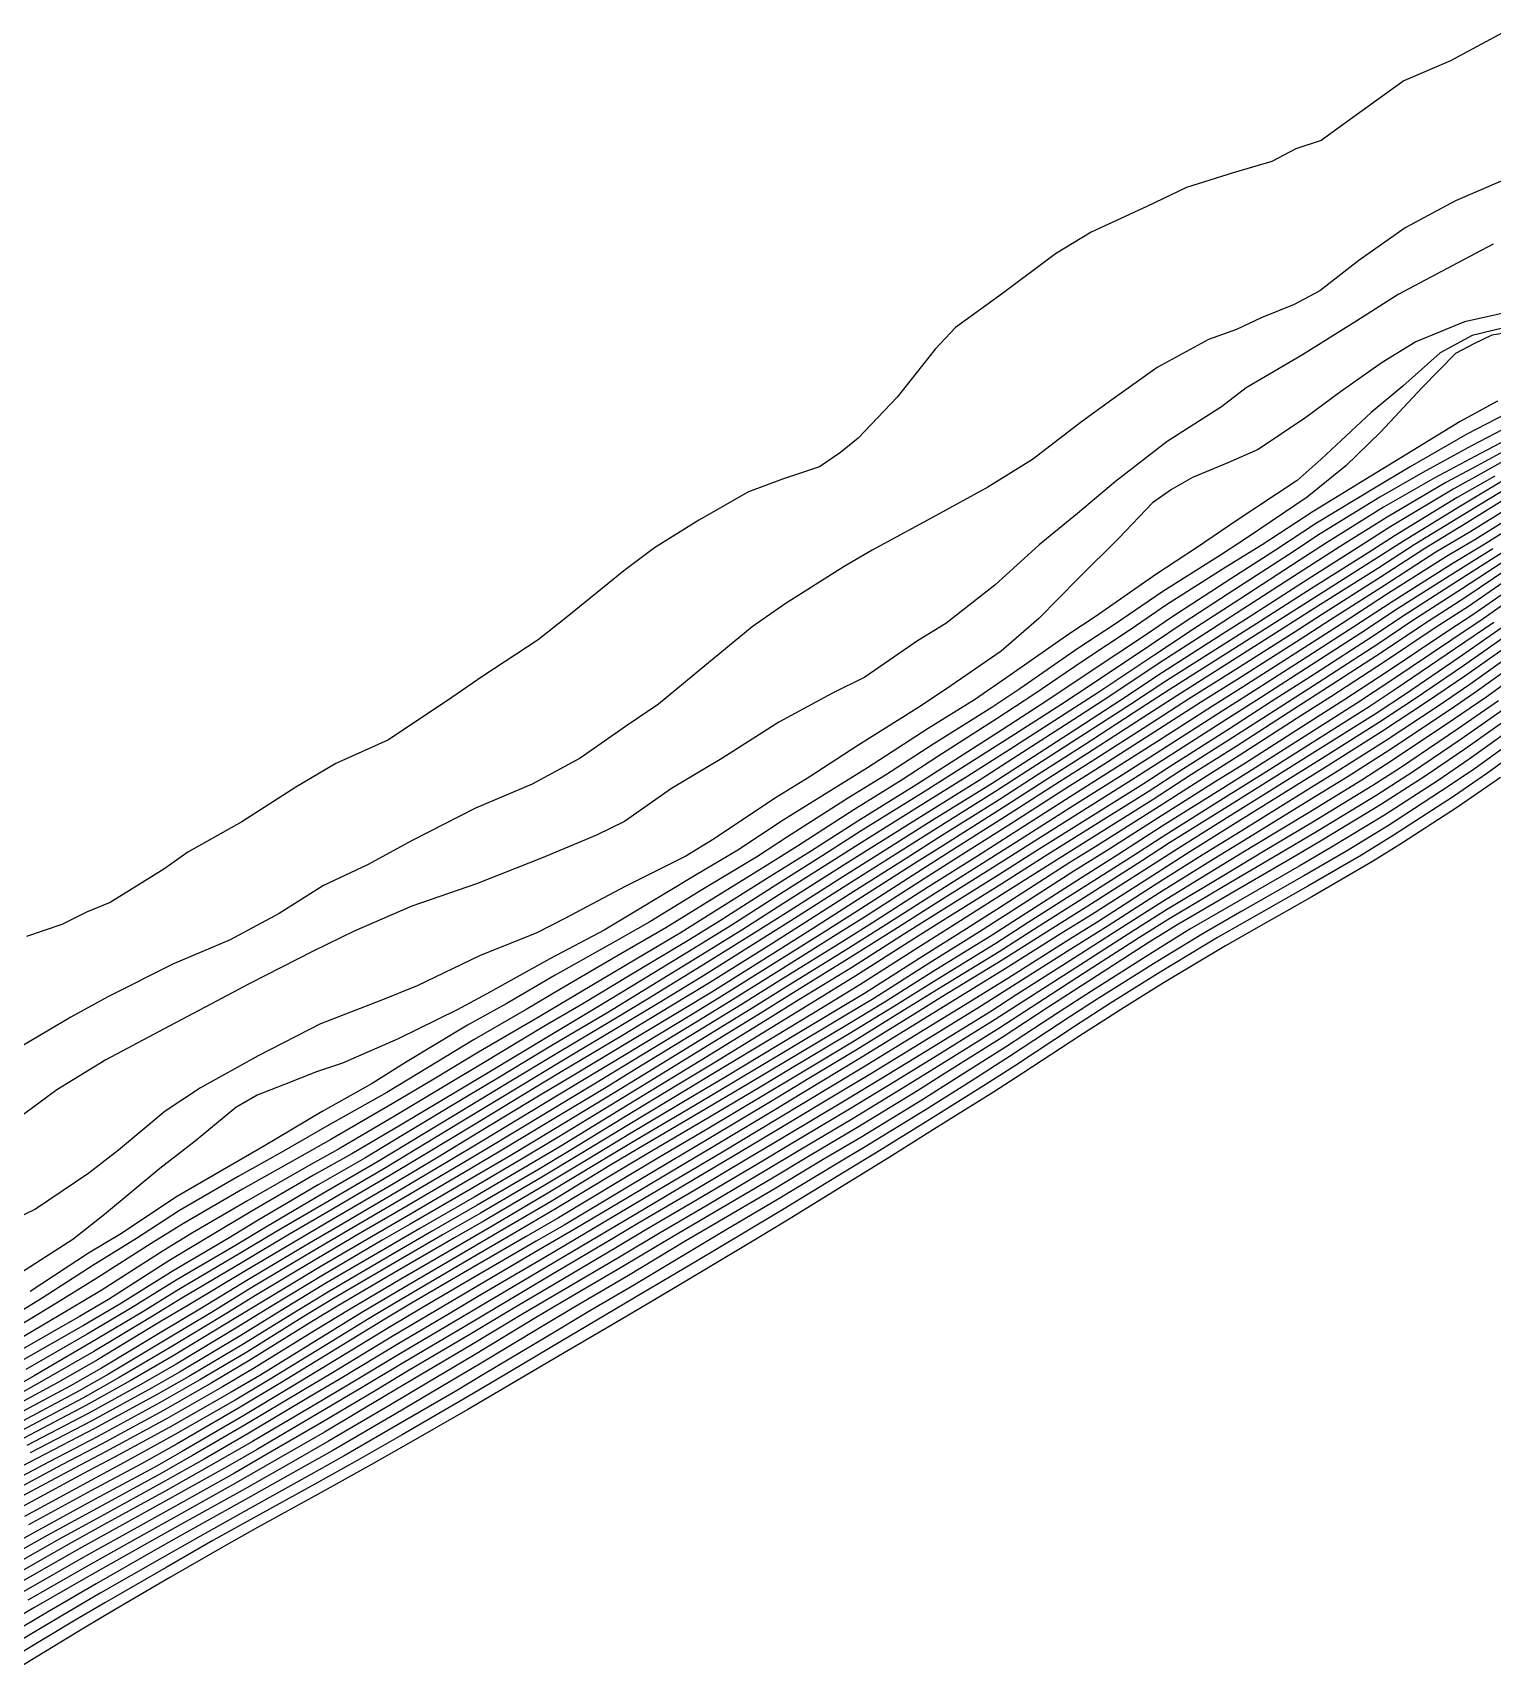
# Model space of a CAD drawing. Header units: feet. Extents: x 333642 to 335017, y 470420 to 471851.
# Drawn here: x 334493.5 to 334589.5, y 470519.1 to 470626.5 of the extents above; entities that cross this region are included whole.
import ezdxf

# ---------------------------------------------------------------- set-up
doc = ezdxf.new("R2010")
doc.units = ezdxf.units.FT
doc.header["$MEASUREMENT"] = 0
doc.layers.add('Contour', color=7, linetype='CONTINUOUS', true_color=0xffffff)

msp = doc.modelspace()

# ---------------------------------------------------------------- linework, layer by layer
at = {"layer": 'Contour', "color": 18, "linetype": 'Continuous', "true_color": 0x000000}
for points, elevation in [([(334590.21757, 470626.457561), (334586.757584, 470624.605887), (334583.683528, 470623.293985), (334580.790742, 470621.21732), (334578.238859, 470619.366129), (334576.576679, 470618.807392), (334575.003138, 470617.973216), (334572.45271, 470617.248538), (334569.391947, 470616.282967), (334566.775223, 470615.017523), (334563.11885, 470613.341156), (334560.77961, 470611.913043), (334557.27925, 470609.29996), (334554.189039, 470607.077374), (334552.864835, 470605.631522), (334550.365187, 470602.474899), (334547.790859, 470599.797965), (334546.64012, 470598.855943), (334545.252504, 470597.913082), (334542.805806, 470597.091921), (334540.57178, 470596.250332), (334537.321877, 470594.391885), (334534.39396, 470592.57825), (334532.385963, 470591.072234), (334528.766024, 470588.124979), (334526.752165, 470586.526175), (334523.097164, 470584.135531), (334520.718833, 470582.487134), (334516.845798, 470579.921958), (334513.435545, 470578.397294), (334510.810199, 470576.843415), (334507.24243, 470574.55123), (334503.692206, 470572.555029), (334502.131542, 470571.446904), (334498.589063, 470569.248846), (334497.027677, 470568.613183), (334495.411228, 470567.811142), (334493.085997, 470567.012875)], -2), ([(334590.240972, 470616.753347), (334587.083643, 470615.387987), (334583.764311, 470613.623223), (334580.735112, 470611.477798), (334578.166206, 470609.473544), (334576.471176, 470608.581781), (334574.293915, 470607.712515), (334572.678831, 470606.92894), (334570.835747, 470606.27065), (334567.468002, 470604.437091), (334564.47712, 470602.31456), (334562.491619, 470600.868744), (334559.267725, 470598.397067), (334556.319947, 470596.557245), (334552.632219, 470594.557445), (334548.710256, 470592.414547), (334546.861923, 470591.344894), (334542.995506, 470588.900791), (334540.817388, 470587.387073), (334537.567387, 470584.701586), (334534.669664, 470582.303331), (334532.486554, 470580.830806), (334529.503772, 470578.749533), (334526.349286, 470577.032534), (334522.625936, 470575.446777), (334518.454584, 470573.325591), (334515.518197, 470571.731614), (334512.619471, 470570.364743), (334509.701146, 470568.53542), (334506.487499, 470566.794299), (334502.751917, 470565.229081), (334498.447143, 470563.042597), (334496.007905, 470561.706247), (334492.887255, 470559.875669)], -2.5), ([(334589.55096, 470612.538777), (334587.239574, 470611.318366), (334583.307105, 470609.242206), (334580.603727, 470607.49631), (334577.027095, 470605.268539), (334573.324014, 470603.109101), (334571.68906, 470601.852078), (334568.10818, 470599.570736), (334564.713803, 470596.929389), (334562.230472, 470594.824197), (334559.68888, 470592.782534), (334556.788541, 470590.127634), (334553.560683, 470587.597799), (334551.697536, 470586.450094), (334548.229229, 470584.079651), (334546.111937, 470583.023414), (334542.581951, 470581.10206), (334538.832017, 470578.714885), (334535.523879, 470576.748396), (334532.430584, 470574.570803), (334530.571227, 470573.680331), (334526.969339, 470572.177551), (334522.679765, 470570.47987), (334518.42549, 470569.015342), (334514.637228, 470567.376598), (334511.945732, 470566.051618), (334507.728157, 470563.895849), (334505.208625, 470562.564671), (334502.133923, 470560.938791), (334498.29751, 470558.899394), (334495.075372, 470556.931433), (334492.383474, 470554.933036)], -3), ([(334590.737171, 470608.122752), (334587.66697, 470607.430015), (334584.474236, 470606.114434), (334582.270027, 470604.767052), (334579.510189, 470602.8398), (334577.237771, 470601.140381), (334574.108912, 470599.054339), (334572.109272, 470598.174296), (334569.791017, 470597.192844), (334568.405592, 470596.417011), (334567.152673, 470595.537456), (334564.944484, 470593.20863), (334562.254354, 470590.554367), (334559.674758, 470587.938852), (334557.194757, 470585.78002), (334553.539012, 470583.26032), (334551.655304, 470582.001899), (334547.775216, 470579.576543), (334544.562528, 470577.490651), (334542.278781, 470576.083834), (334538.322797, 470573.44507), (334536.446799, 470572.293832), (334532.46747, 470570.307372), (334528.488797, 470568.207876), (334526.649406, 470567.266545), (334522.893486, 470565.755507), (334518.783267, 470563.769818), (334516.387222, 470562.80486), (334512.425102, 470561.268052), (334508.334657, 470559.177642), (334504.532111, 470557.071707), (334502.208449, 470555.53953), (334499.135688, 470552.973699), (334497.193129, 470551.46128), (334493.681587, 470549.079857), (334492.103669, 470548.310408)], -3.5), ([(334590.177853, 470607.022959), (334588.186266, 470606.535134), (334586.075316, 470605.403507), (334583.618304, 470603.200971), (334581.546629, 470601.483297), (334578.246868, 470598.412481), (334576.66292, 470597.007281), (334572.798631, 470594.431508), (334570.045415, 470592.586131), (334567.379976, 470590.832001), (334563.386195, 470588.041401), (334561.725032, 470586.938525), (334557.787462, 470584.212101), (334555.440498, 470582.59151), (334552.396292, 470580.696179), (334548.415191, 470578.1188), (334546.685284, 470577.033097), (334542.860374, 470574.670733), (334539.879702, 470572.696734), (334537.14121, 470571.071593), (334533.064042, 470568.627355), (334531.091067, 470567.435167), (334527.519929, 470565.557935), (334523.36229, 470563.24304), (334521.40664, 470562.194431), (334517.546024, 470560.277522), (334513.86945, 470558.680981), (334512.161681, 470558.122006), (334510.064267, 470557.285333), (334508.272595, 470556.588399), (334506.859899, 470555.766744), (334504.191775, 470553.545854), (334501.858825, 470551.755785), (334498.219076, 470548.729965), (334496.13402, 470547.090714), (334492.451383, 470544.720817)], -4), ([(334592.772714, 470607.098298), (334589.48074, 470606.553543), (334588.286257, 470605.98935), (334587.0818, 470605.347291), (334584.881187, 470603.114877), (334582.150717, 470600.191897), (334579.868892, 470597.969498), (334577.329576, 470595.907126), (334573.403072, 470593.245862), (334571.616007, 470592.090082), (334567.830143, 470589.707797), (334564.658891, 470587.524144), (334562.249871, 470585.962664), (334558.418955, 470583.309949), (334556.59, 470582.076258), (334552.763099, 470579.684714), (334549.595879, 470577.632267), (334547.150841, 470576.139063), (334543.138658, 470573.570204), (334541.163988, 470572.283703), (334537.549394, 470570.096754), (334534.089617, 470567.990559), (334531.817255, 470566.680812), (334527.855161, 470564.476621), (334524.638701, 470562.593387), (334522.098877, 470561.179531), (334518.028703, 470558.732134), (334515.823856, 470557.353529), (334512.529498, 470555.510441), (334508.753215, 470553.242131), (334506.666179, 470552.043563), (334502.913447, 470549.873479), (334499.333182, 470547.476051), (334497.159651, 470546.197736), (334493.331941, 470543.662664)], -4.5), ([(334589.840528, 470602.213947), (334587.389253, 470600.895464), (334583.210682, 470598.31245), (334581.513107, 470597.279579), (334577.727282, 470594.962341), (334574.366327, 470592.763852), (334571.980745, 470591.301361), (334568.073622, 470588.819909), (334565.754425, 470587.229635), (334562.574888, 470585.121953), (334559.340994, 470582.925917), (334556.939595, 470581.351368), (334553.022694, 470578.854576), (334550.67998, 470577.325337), (334547.497578, 470575.351942), (334543.802609, 470572.9667), (334541.804347, 470571.699081), (334537.830664, 470569.253149), (334535.143199, 470567.591463), (334532.178512, 470565.875407), (334528.161029, 470563.535343), (334525.956914, 470562.219991), (334522.526423, 470560.24281), (334518.849161, 470558.001488), (334516.801447, 470556.764915), (334512.838154, 470554.549907), (334509.844423, 470552.811803), (334507.015486, 470551.22336), (334503.159562, 470549.004674), (334500.319945, 470547.150016), (334497.453882, 470545.374338), (334494.190547, 470543.275795), (334491.703054, 470541.734427)], -5), ([(334591.648011, 470602.031136), (334587.836374, 470600.054087), (334584.097168, 470597.903359), (334581.85586, 470596.564909), (334577.943431, 470594.203284), (334575.251645, 470592.417775), (334572.295167, 470590.536199), (334568.426155, 470588.010948), (334566.751574, 470586.870849), (334562.866195, 470584.286663), (334560.273515, 470582.549443), (334557.273045, 470580.617374), (334553.3595, 470578.107976), (334551.658855, 470577.006318), (334547.774425, 470574.611647), (334544.661856, 470572.617073), (334542.12116, 470571.026247), (334538.111207, 470568.498222), (334536.15478, 470567.269789), (334532.495776, 470565.109466), (334528.767658, 470562.894716), (334526.804706, 470561.743754), (334522.818389, 470559.412322), (334519.872188, 470557.625238), (334517.151464, 470556.007882), (334513.096523, 470553.676816), (334510.892017, 470552.423091), (334507.307096, 470550.399424), (334503.417871, 470548.152545), (334501.297909, 470546.81697), (334497.721836, 470544.542664), (334495.066535, 470542.901863), (334491.991508, 470541.047786)], -5.5), ([(334592.17202, 470601.383752), (334588.132623, 470599.289361), (334584.930873, 470597.540949), (334582.100193, 470595.904039), (334578.172418, 470593.491216), (334576.098959, 470592.126422), (334572.557972, 470589.839823), (334569.30092, 470587.715558), (334567.076906, 470586.228118), (334563.108114, 470583.56376), (334561.122928, 470582.260812), (334557.523912, 470579.954278), (334554.177251, 470577.8194), (334551.949106, 470576.42141), (334547.995985, 470573.962773), (334545.473698, 470572.347639), (334542.380247, 470570.388869), (334538.673501, 470568.030171), (334536.718653, 470566.813954), (334532.739639, 470564.432354), (334529.686757, 470562.59678), (334527.127695, 470561.095721), (334523.082093, 470558.666594), (334520.855586, 470557.316734), (334517.44817, 470555.28255), (334513.615319, 470553.03113), (334511.643405, 470551.931743), (334507.579192, 470549.613473), (334504.005564, 470547.528795), (334502.076907, 470546.350836), (334497.998813, 470543.730741), (334495.946251, 470542.508546), (334492.270952, 470540.346555)], -6), ([(334592.48037, 470600.749226), (334588.352308, 470598.573996), (334585.716028, 470597.189162), (334582.336747, 470595.240771), (334578.595715, 470592.9114), (334576.794045, 470591.738733), (334572.823062, 470589.166146), (334570.181031, 470587.452402), (334567.362735, 470585.594869), (334563.556778, 470583.037306), (334561.719311, 470581.847086), (334557.760883, 470579.314261), (334555.003263, 470577.552927), (334552.211043, 470575.822879), (334548.229979, 470573.33681), (334546.259879, 470572.086025), (334542.610148, 470569.769908), (334539.435241, 470567.750265), (334536.981348, 470566.232623), (334532.984402, 470563.795115), (334530.598211, 470562.33634), (334527.416174, 470560.448734), (334523.462526, 470558.044919), (334521.663407, 470556.968217), (334517.694984, 470554.612533), (334514.482641, 470552.712851), (334511.962531, 470551.309859), (334507.874188, 470548.929078), (334505.191403, 470547.324863), (334502.455323, 470545.676761), (334498.481165, 470543.148896), (334496.567606, 470542.035268), (334492.51713, 470539.701273)], -6.5), ([(334592.607278, 470600.200705), (334588.499445, 470597.96919), (334586.449545, 470596.878501), (334582.580762, 470594.595541), (334579.491389, 470592.655405), (334577.10459, 470591.132781), (334573.09819, 470588.539651), (334571.036111, 470587.216112), (334567.599828, 470584.984914), (334564.274002, 470582.76734), (334561.982095, 470581.287121), (334557.997546, 470578.722121), (334555.811752, 470577.316498), (334552.447146, 470575.225469), (334548.691712, 470572.872082), (334546.816601, 470571.689254), (334542.837384, 470569.161621), (334540.207513, 470567.482489), (334537.233045, 470565.6379), (334533.257446, 470563.197319), (334531.470108, 470562.099209), (334527.651271, 470559.839058), (334524.208575, 470557.756959), (334521.928876, 470556.39832), (334517.914979, 470553.992463), (334515.350351, 470552.436525), (334512.267918, 470550.675096), (334508.222817, 470548.285429), (334506.353566, 470547.145507), (334502.743498, 470545.022321), (334499.220327, 470542.829878), (334496.842356, 470541.44505), (334492.764231, 470539.113647)], -7), ([(334592.740568, 470599.673898), (334588.95275, 470597.549539), (334586.93464, 470596.437777), (334582.838783, 470593.975024), (334580.395297, 470592.422307), (334577.381383, 470590.516184), (334573.508794, 470588.01755), (334571.72198, 470586.882232), (334567.820412, 470584.379616), (334564.998786, 470582.505916), (334562.231758, 470580.717803), (334558.264754, 470578.153235), (334556.597155, 470577.075101), (334552.670715, 470574.637229), (334549.447877, 470572.615366), (334547.07145, 470571.121802), (334543.074966, 470568.582251), (334540.960298, 470567.236732), (334537.456395, 470565.055025), (334533.931657, 470562.893036), (334531.837175, 470561.617407), (334527.860977, 470559.2523), (334524.955701, 470557.493704), (334522.168747, 470555.819771), (334518.161604, 470553.396646), (334516.184984, 470552.18952), (334512.51589, 470550.06947), (334508.884005, 470547.927696), (334506.830369, 470546.69109), (334502.935096, 470544.406123), (334499.930752, 470542.543618), (334497.083613, 470540.860664), (334493.054793, 470538.53855)], -7.5), ([(334589.668416, 470597.30032), (334587.193971, 470595.877035), (334583.124627, 470593.389617), (334581.273731, 470592.204431), (334577.618889, 470589.905324), (334574.253647, 470587.75289), (334571.976076, 470586.317105), (334568.031012, 470583.80802), (334565.697471, 470582.269966), (334562.441266, 470580.161501), (334558.938537, 470577.90458), (334556.836792, 470576.5517), (334552.877539, 470574.072282), (334550.200445, 470572.382613), (334547.298348, 470570.545447), (334543.364851, 470568.039336), (334541.663325, 470566.962333), (334537.677212, 470564.476817), (334534.70194, 470562.657101), (334532.078654, 470561.073548), (334528.07757, 470558.684143), (334525.695999, 470557.24533), (334522.391083, 470555.24566), (334518.651587, 470552.977491), (334516.73778, 470551.815043), (334512.731697, 470549.486843), (334509.637832, 470547.673334), (334507.067476, 470546.142041), (334503.115656, 470543.809747), (334500.627078, 470542.278025), (334497.306748, 470540.285928), (334493.588406, 470538.133861), (334491.637804, 470537.008216)], -8), ([(334590.382455, 470597.082281), (334587.419022, 470595.319052), (334583.670379, 470593.021622), (334581.740152, 470591.777076), (334577.826247, 470589.30938), (334574.994407, 470587.505641), (334572.199535, 470585.744269), (334568.252445, 470583.246109), (334566.384303, 470582.022502), (334562.648422, 470579.603481), (334559.630395, 470577.66659), (334557.060634, 470576.014964), (334553.106353, 470573.523504), (334550.948647, 470572.156452), (334547.514604, 470569.972224), (334544.103975, 470567.801853), (334541.932748, 470566.427114), (334537.908607, 470563.913485), (334535.475348, 470562.42915), (334532.295715, 470560.515566), (334528.311364, 470558.134627), (334526.41771, 470556.998296), (334522.602685, 470554.682021), (334519.400547, 470552.745311), (334516.988392, 470551.29173), (334512.947838, 470548.923358), (334510.389409, 470547.432356), (334507.279192, 470545.584096), (334503.313474, 470543.224221), (334501.305584, 470542.014341), (334497.518871, 470539.72364), (334494.377948, 470537.91956), (334491.897585, 470536.528882)], -8.5), ([(334591.085731, 470596.87867), (334587.621687, 470594.764433), (334584.359992, 470592.779188), (334581.972596, 470591.227787), (334578.036894, 470588.731785), (334575.731514, 470587.262587), (334572.412485, 470585.163836), (334568.755025, 470582.853698), (334566.850015, 470581.614387), (334562.867973, 470579.046865), (334560.33368, 470577.429319), (334557.275109, 470575.464943), (334553.359092, 470572.987807), (334551.680783, 470571.92124), (334547.730843, 470569.399187), (334544.860207, 470567.573025), (334542.183502, 470565.879233), (334538.163913, 470563.363957), (334536.241827, 470562.192672), (334532.509055, 470559.950603), (334528.870337, 470557.768421), (334526.867442, 470556.571468), (334522.827108, 470554.119709), (334520.164352, 470552.515299), (334517.21881, 470550.752127), (334513.182955, 470548.376238), (334511.133435, 470547.187368), (334507.483976, 470545.02237), (334503.708712, 470542.755896), (334501.841511, 470541.647304), (334497.751099, 470539.165727), (334495.184641, 470537.702575), (334492.133921, 470536.030795)], -9), ([(334591.77398, 470596.673852), (334587.823736, 470594.211771), (334585.058787, 470592.544086), (334582.194921, 470590.669388), (334578.27106, 470588.168287), (334576.461031, 470587.00926), (334572.632553, 470584.579868), (334569.529524, 470582.622738), (334567.095701, 470581.053535), (334563.11085, 470578.499226), (334561.03667, 470577.184612), (334557.487448, 470574.905711), (334554.094109, 470572.749792), (334551.958876, 470571.394251), (334547.961223, 470568.836871), (334545.615457, 470567.348422), (334542.406249, 470565.32565), (334538.659238, 470562.981424), (334536.723737, 470561.801201), (334532.721281, 470559.390575), (334529.652348, 470557.535905), (334527.115721, 470556.016686), (334523.070589, 470553.567323), (334520.925052, 470552.281691), (334517.433603, 470550.206067), (334513.591366, 470547.949144), (334511.708722, 470546.851882), (334507.696979, 470544.467926), (334504.48089, 470542.512438), (334502.100675, 470541.09298), (334498.016538, 470538.620171), (334495.992141, 470537.47314), (334492.352598, 470535.511747)], -9.5), ([(334592.137346, 470596.177644), (334588.08829, 470593.649373), (334585.786715, 470592.283135), (334582.405401, 470590.106809), (334578.867307, 470587.833818), (334576.870697, 470586.553866), (334572.866071, 470584.004003), (334570.314882, 470582.398618), (334567.316254, 470580.479139), (334563.405561, 470577.985681), (334561.693797, 470576.906684), (334557.707244, 470574.347051), (334554.858511, 470572.530771), (334552.205647, 470570.847504), (334548.20904, 470568.288441), (334546.354027, 470567.117019), (334542.614707, 470564.773203), (334539.354943, 470562.737963), (334536.961812, 470561.276254), (334532.942721, 470558.842096), (334530.438851, 470557.315833), (334527.340145, 470555.450887), (334523.37551, 470553.056851), (334521.627392, 470552.017571), (334517.640135, 470549.666722), (334514.312744, 470547.720345), (334511.962276, 470546.34741), (334507.919695, 470543.931178), (334505.256147, 470542.297205), (334502.327357, 470540.53806), (334498.48261, 470538.225228), (334496.550695, 470537.13253), (334492.552183, 470534.999517)], -10), ([(334592.429251, 470595.652181), (334588.351861, 470593.101685), (334586.492596, 470592.009565), (334582.620715, 470589.545145), (334579.633485, 470587.60736), (334577.127136, 470586.001223), (334573.127256, 470583.439424), (334571.103047, 470582.16455), (334567.539916, 470579.890033), (334564.18239, 470577.749272), (334561.97115, 470576.355404), (334557.957339, 470573.79235), (334555.631884, 470572.308508), (334552.42951, 470570.286519), (334548.728566, 470567.922605), (334546.783178, 470566.696114), (334542.819043, 470564.223745), (334540.059754, 470562.501245), (334537.185799, 470560.736315), (334533.193709, 470558.307867), (334531.217953, 470557.096718), (334527.555267, 470554.883669), (334524.12842, 470552.824903), (334521.887556, 470551.498756), (334517.850972, 470549.133901), (334515.04618, 470547.49856), (334512.19359, 470545.828336), (334508.162451, 470543.407562), (334506.019338, 470542.094993), (334502.530259, 470539.990156), (334499.184929, 470538.011031), (334496.786571, 470536.662562), (334492.73181, 470534.507533)], -10.5), ([(334592.669313, 470595.110176), (334588.895316, 470592.743576), (334586.872135, 470591.534027), (334582.846901, 470588.989753), (334580.40583, 470587.388025), (334577.365229, 470585.43218), (334573.530738, 470582.967701), (334571.729299, 470581.832123), (334567.762845, 470579.301978), (334564.974629, 470577.521159), (334562.223412, 470575.789991), (334558.224441, 470573.251784), (334556.389291, 470572.079565), (334552.642055, 470569.723378), (334549.428161, 470567.678997), (334547.003475, 470566.148535), (334543.033464, 470563.683184), (334540.762104, 470562.266268), (334537.39852, 470560.189331), (334533.653441, 470557.904745), (334531.778105, 470556.753882), (334527.768055, 470554.32033), (334524.894551, 470552.601123), (334522.119096, 470550.96711), (334518.073866, 470548.609287), (334515.778845, 470547.274486), (334512.413719, 470545.301641), (334508.452266, 470542.911022), (334506.737968, 470541.86886), (334502.730329, 470539.442342), (334499.898202, 470537.793355), (334497.001073, 470536.179606), (334492.918011, 470534.019117)], -11), ([(334590.824688, 470592.048727), (334587.483758, 470589.861446), (334584.284115, 470587.798553), (334581.967158, 470586.248081), (334578.040023, 470583.705092), (334575.72201, 470582.216822), (334572.428834, 470580.100572), (334568.95037, 470577.882964), (334566.873553, 470576.541359), (334562.893773, 470574.044856), (334560.258529, 470572.403452), (334557.246789, 470570.490685), (334553.329737, 470568.042085), (334551.558588, 470566.927322), (334547.640631, 470564.427354), (334544.728983, 470562.632532), (334542.11989, 470561.031921), (334538.087681, 470558.560234), (334535.89471, 470557.232114), (334532.488459, 470555.170562), (334528.80036, 470552.912095), (334526.763698, 470551.703071), (334522.732116, 470549.349146), (334519.729026, 470547.613511), (334517.08844, 470546.079564), (334513.053337, 470543.710988), (334510.539127, 470542.181993), (334507.377452, 470540.236471), (334503.759941, 470538.075595), (334501.646569, 470536.873054), (334497.564559, 470534.660084), (334493.767821, 470532.693933), (334491.794362, 470531.65296)], -12.5), ([(334589.529726, 470592.50192), (334587.081003, 470590.987509), (334583.096027, 470588.446931), (334581.167276, 470587.166347), (334577.585651, 470584.855084), (334574.252419, 470582.709445), (334571.97789, 470581.264969), (334567.998101, 470578.723137), (334565.764153, 470577.289487), (334562.452471, 470575.207959), (334558.787174, 470572.894379), (334556.81434, 470571.637222), (334552.852708, 470569.157675), (334550.135269, 470567.439029), (334547.204811, 470565.587039), (334543.267794, 470563.154806), (334541.450963, 470562.024918), (334537.60666, 470559.644461), (334534.38948, 470557.679878), (334532.035721, 470556.236409), (334527.989565, 470553.768114), (334525.658919, 470552.37849), (334522.327536, 470550.426557), (334518.317702, 470548.103072), (334516.492897, 470547.037982), (334512.618459, 470544.764875), (334509.136993, 470542.652809), (334506.969418, 470541.331813), (334502.930074, 470538.893601), (334500.608636, 470537.561703), (334497.194034, 470535.677249), (334493.116981, 470533.537886)], -11.5), ([(334590.175921, 470592.272597), (334587.282067, 470590.428648), (334583.54181, 470588.026792), (334581.726789, 470586.812269), (334577.805294, 470584.276498), (334574.987907, 470582.4609), (334572.210684, 470580.684332), (334568.259636, 470578.157818), (334566.537858, 470577.04471), (334562.673306, 470574.620674), (334559.520816, 470572.643439), (334557.043317, 470571.069296), (334553.080937, 470568.594722), (334550.850288, 470567.188569), (334547.414407, 470565.008979), (334543.900001, 470562.841215), (334541.860919, 470561.57983), (334537.83871, 470559.095183), (334535.147011, 470557.454804), (334532.275946, 470555.702746), (334528.240011, 470553.228067), (334526.413347, 470552.144712), (334522.534323, 470549.881845), (334518.967367, 470547.822187), (334516.851218, 470546.592682), (334512.829761, 470544.230531), (334509.837879, 470542.409917), (334507.178671, 470540.78254), (334503.152003, 470538.357215), (334501.309593, 470537.311746), (334497.376404, 470535.168536), (334493.336363, 470533.069551)], -12), ([(334591.465698, 470591.826806), (334587.694858, 470589.296218), (334585.040191, 470587.580449), (334582.188922, 470585.67204), (334578.289376, 470583.145186), (334576.443923, 470581.966089), (334572.648347, 470579.516968), (334569.720948, 470577.659513), (334567.122897, 470575.987071), (334563.136629, 470573.47693), (334561.003008, 470572.154809), (334557.46496, 470569.899334), (334554.047139, 470567.745202), (334551.96517, 470566.433331), (334547.906992, 470563.845508), (334545.576261, 470562.416549), (334542.35222, 470560.467943), (334538.351748, 470558.041392), (334536.619979, 470556.999011), (334532.689128, 470554.639716), (334529.46327, 470552.670721), (334526.983414, 470551.19045), (334522.943165, 470548.826201), (334520.493956, 470547.408246), (334517.30157, 470545.555564), (334513.28828, 470543.20303), (334511.231172, 470541.955796), (334507.576241, 470539.691028), (334504.488854, 470537.858183), (334501.878135, 470536.362281), (334497.779971, 470534.138728), (334494.587547, 470532.471567), (334492.050208, 470531.12454)], -13), ([(334591.93644, 470591.470604), (334587.937874, 470588.729266), (334585.808369, 470587.350395), (334582.416004, 470585.078105), (334578.888616, 470582.77972), (334576.913671, 470581.523173), (334572.892834, 470578.932518), (334570.504703, 470577.429605), (334567.353965, 470575.419007), (334563.428638, 470572.936935), (334561.711154, 470571.87944), (334557.700735, 470569.307044), (334554.918906, 470567.531236), (334552.261982, 470565.859673), (334548.209504, 470563.274133), (334546.41339, 470562.18297), (334542.57453, 470559.892638), (334539.082019, 470557.787925), (334536.903379, 470556.490263), (334532.894082, 470554.107251), (334530.137608, 470552.431678), (334527.18881, 470550.663553), (334523.182292, 470548.314735), (334521.251692, 470547.193102), (334517.502974, 470545.022971), (334513.621182, 470542.747505), (334511.843038, 470541.673827), (334507.787026, 470539.146103), (334505.231226, 470537.638796), (334502.096019, 470535.837808), (334498.0158, 470533.625534), (334495.417275, 470532.260726), (334492.274247, 470530.582757)], -13.5), ([(334592.173662, 470590.92029), (334588.220619, 470588.163662), (334586.57175, 470587.096045), (334582.654569, 470584.470389), (334579.737031, 470582.551532), (334577.194785, 470580.942125), (334573.16634, 470578.358748), (334571.283434, 470577.180794), (334567.577395, 470574.838242), (334564.179559, 470572.671589), (334561.985717, 470571.311849), (334557.963756, 470568.726522), (334555.781316, 470567.326452), (334552.506111, 470565.283359), (334548.81541, 470562.949092), (334546.767362, 470561.708862), (334542.772381, 470559.332338), (334539.838468, 470557.567361), (334537.126235, 470555.955534), (334533.109515, 470553.583427), (334530.809098, 470552.192377), (334527.388645, 470550.131277), (334523.709889, 470547.970605), (334521.71435, 470546.801767), (334517.712935, 470544.474105), (334514.382844, 470542.504344), (334512.107084, 470541.124013), (334508.028209, 470538.595442), (334505.981905, 470537.397094), (334502.303122, 470535.294166), (334498.282794, 470533.125502), (334496.239808, 470532.050785), (334492.480847, 470530.032521)], -14), ([(334592.386116, 470590.364558), (334588.905187, 470587.911592), (334586.833574, 470586.532003), (334582.900829, 470583.879312), (334580.581164, 470582.338349), (334577.439296, 470580.351699), (334573.70128, 470577.971998), (334571.754357, 470576.755927), (334567.796013, 470574.264745), (334564.944727, 470572.425315), (334562.241603, 470570.730542), (334558.272696, 470568.173143), (334556.59917, 470567.096964), (334552.725432, 470564.706841), (334549.49979, 470562.685815), (334546.998609, 470561.170246), (334542.981727, 470558.782382), (334540.594672, 470557.349754), (334537.325317, 470555.41153), (334533.33885, 470553.071316), (334531.467817, 470551.946649), (334527.590612, 470549.598511), (334524.444829, 470547.752075), (334521.946705, 470546.284192), (334517.930789, 470543.935126), (334515.152629, 470542.279139), (334512.341349, 470540.566444), (334508.42697, 470538.148904), (334506.561897, 470537.054574), (334502.513327, 470534.742922), (334498.870692, 470532.765089), (334496.799345, 470531.668927), (334492.708507, 470529.456243)], -14.5), ([(334591.008252, 470587.20905), (334587.543409, 470584.777733), (334584.510988, 470582.714673), (334582.014038, 470581.066517), (334578.089323, 470578.596202), (334575.879301, 470577.217825), (334572.43798, 470575.059679), (334568.835942, 470572.812049), (334566.897194, 470571.558617), (334562.892707, 470569.001626), (334560.422849, 470567.458906), (334557.254973, 470565.458444), (334553.337446, 470563.061523), (334551.512639, 470561.931716), (334547.623167, 470559.522275), (334544.545558, 470557.669862), (334542.018526, 470556.141583), (334537.988887, 470553.731836), (334535.556202, 470552.2884), (334532.392738, 470550.400983), (334528.443951, 470548.04336), (334526.622814, 470546.988355), (334522.584472, 470544.629613), (334519.180402, 470542.638958), (334517.004826, 470541.336819), (334512.975502, 470538.889367), (334510.529531, 470537.405752), (334507.273349, 470535.448949), (334503.290413, 470533.136282), (334501.522908, 470532.127014), (334497.56107, 470529.988337), (334493.675537, 470527.865304), (334491.748892, 470526.794876)], -16), ([(334591.676742, 470586.942687), (334587.771089, 470584.185481), (334585.24787, 470582.473136), (334582.2212, 470580.481887), (334578.329673, 470578.032002), (334576.592139, 470576.951664), (334572.659748, 470574.483058), (334569.618388, 470572.590013), (334567.161604, 470571.013294), (334563.137502, 470568.434912), (334561.152893, 470567.204122), (334557.465114, 470564.883133), (334553.97416, 470562.734516), (334551.918479, 470561.467538), (334547.866083, 470558.965125), (334545.320524, 470557.434889), (334542.247776, 470555.579781), (334538.256819, 470553.191132), (334536.366937, 470552.063594), (334532.61183, 470549.828173), (334529.185134, 470547.790375), (334526.886705, 470546.445643), (334522.819776, 470544.061475), (334520.036193, 470542.422885), (334517.251428, 470540.767357), (334513.213315, 470538.330273), (334511.228563, 470537.143655), (334507.482171, 470534.899132), (334504.010154, 470532.88322), (334501.805137, 470531.634477), (334497.760594, 470529.428956), (334494.453464, 470527.615771), (334492.003862, 470526.243668)], -16.5), ([(334589.609464, 470587.674204), (334587.084479, 470585.952672), (334583.177984, 470583.302781), (334581.409527, 470582.119456), (334577.663821, 470579.76034), (334574.427549, 470577.718216), (334571.998993, 470576.201873), (334568.027116, 470573.710748), (334565.694331, 470572.200702), (334562.458231, 470570.1541), (334558.97743, 470567.929602), (334556.839664, 470566.56313), (334552.915449, 470564.146814), (334550.176284, 470562.438089), (334547.208466, 470560.623687), (334543.222794, 470558.242553), (334541.350023, 470557.115069), (334537.530716, 470554.851949), (334533.916075, 470552.729909), (334531.898872, 470551.5212), (334527.821208, 470549.05914), (334525.201698, 470547.529772), (334522.161781, 470545.747318), (334518.164669, 470543.413626), (334515.912922, 470542.064564), (334512.551165, 470540.011452), (334509.111144, 470537.901756), (334506.807836, 470536.533148), (334502.737932, 470534.195404), (334499.753304, 470532.546697), (334497.079619, 470531.119254), (334492.951922, 470528.877486)], -15), ([(334590.312658, 470587.447796), (334587.319267, 470585.369137), (334583.783471, 470582.963365), (334581.794549, 470581.642169), (334577.870748, 470579.173431), (334575.154481, 470577.470393), (334572.221641, 470575.634939), (334568.275854, 470573.167653), (334566.431661, 470571.970773), (334562.67084, 470569.576041), (334559.697674, 470567.694809), (334557.057378, 470566.015771), (334553.118642, 470563.597824), (334550.850523, 470562.189172), (334547.414012, 470560.072894), (334543.79515, 470557.90087), (334541.776595, 470556.682598), (334537.751266, 470554.287522), (334534.733063, 470552.506651), (334532.158848, 470550.967447), (334528.076808, 470548.522074), (334525.960742, 470547.296197), (334522.365054, 470545.197895), (334518.421329, 470542.906508), (334516.655663, 470541.843447), (334512.754469, 470539.455853), (334509.811913, 470537.660966), (334507.044434, 470535.998668), (334502.992568, 470533.657232), (334500.645797, 470532.337473), (334497.330089, 470530.556047), (334493.219512, 470528.315235)], -15.5), ([(334591.929648, 470586.365066), (334588.032601, 470583.594718), (334586.002081, 470582.215073), (334582.451306, 470579.865231), (334579.127423, 470577.757789), (334576.940306, 470576.40532), (334572.919658, 470573.902095), (334570.421576, 470572.360187), (334567.401017, 470570.451356), (334563.547814, 470567.983109), (334561.706938, 470566.838134), (334557.693474, 470564.307175), (334554.820496, 470562.517457), (334552.17863, 470560.894762), (334548.136775, 470558.412628), (334546.09476, 470557.188852), (334542.469432, 470555.004362), (334538.858966, 470552.841769), (334536.83153, 470551.631526), (334532.827342, 470549.254075), (334529.942001, 470547.542799), (334527.129914, 470545.887312), (334523.082923, 470543.506374), (334520.893379, 470542.207959), (334517.476571, 470540.185985), (334513.656145, 470537.892135), (334511.758599, 470536.763383), (334507.702831, 470534.348289), (334504.772627, 470532.650457), (334502.03665, 470531.107716), (334497.971225, 470528.875976), (334495.241838, 470527.37553), (334492.234074, 470525.679129)], -17), ([(334592.165633, 470585.771029), (334588.377167, 470583.053457), (334586.683577, 470581.901766), (334582.70197, 470579.247028), (334580.025594, 470577.53586), (334577.203986, 470575.802941), (334573.193307, 470573.337558), (334571.209785, 470572.122579), (334567.619063, 470569.888117), (334564.2297, 470567.724965), (334561.957039, 470566.291697), (334557.942585, 470563.744466), (334555.671043, 470562.30862), (334552.413512, 470560.304364), (334548.568755, 470557.951863), (334546.717183, 470556.842743), (334542.696117, 470554.423997), (334539.660153, 470552.605769), (334537.080172, 470551.069557), (334533.051788, 470548.686262), (334530.701029, 470547.292559), (334527.360823, 470545.317764), (334523.435635, 470543.000937), (334521.667661, 470541.942638), (334517.699346, 470539.597166), (334514.437153, 470537.64424), (334512.014076, 470536.197712), (334507.945726, 470533.799841), (334505.545739, 470532.414633), (334502.252098, 470530.560851), (334498.204461, 470528.336199), (334496.02636, 470527.134116), (334492.452109, 470525.105679)], -17.5), ([(334592.401882, 470585.15893), (334589.133524, 470582.776985), (334586.954617, 470581.280735), (334582.990989, 470578.624442), (334580.932473, 470577.300519), (334577.447994, 470575.173723), (334573.70374, 470572.906842), (334571.790429, 470571.745078), (334567.83605, 470569.320932), (334564.92883, 470567.472276), (334562.198575, 470565.733102), (334558.233158, 470563.192875), (334556.511497, 470562.088928), (334552.643765, 470559.701536), (334549.369663, 470557.697068), (334546.987749, 470556.263811), (334542.941088, 470553.8413), (334540.471589, 470552.367707), (334537.303479, 470550.490281), (334533.299246, 470548.133071), (334531.442588, 470547.029711), (334527.579183, 470544.737747), (334524.198563, 470542.737398), (334521.917067, 470541.371225), (334517.915297, 470539.005012), (334515.224529, 470537.398513), (334512.240161, 470535.616863), (334508.210158, 470533.263348), (334506.309766, 470532.169729), (334502.460788, 470530.00636), (334498.560014, 470527.860941), (334496.713753, 470526.830067), (334492.675097, 470524.523683)], -18), ([(334589.909672, 470582.51753), (334587.211854, 470580.644182), (334583.455454, 470578.106653), (334581.646312, 470576.941775), (334577.689044, 470574.534723), (334574.562433, 470572.662892), (334572.057819, 470571.165476), (334568.06589, 470568.759553), (334565.623302, 470567.216699), (334562.41248, 470565.162674), (334558.886649, 470562.89354), (334556.814783, 470561.557175), (334552.859076, 470559.098955), (334550.174678, 470557.450036), (334547.229247, 470555.667834), (334543.212624, 470553.27243), (334541.279106, 470552.115813), (334537.52682, 470549.895003), (334533.943909, 470547.787548), (334531.854242, 470546.540186), (334527.814825, 470544.150477), (334524.984951, 470542.479484), (334522.143942, 470540.775953), (334518.15599, 470538.421461), (334516.013148, 470537.144018), (334512.462056, 470535.023388), (334508.838447, 470532.922785), (334506.760748, 470531.726296), (334502.687673, 470529.436689), (334499.382979, 470527.610912), (334496.980552, 470526.263021), (334492.914272, 470523.937186)], -18.5), ([(334591.448962, 470581.998978), (334587.702908, 470579.338631), (334585.091411, 470577.564503), (334582.153035, 470575.667863), (334578.206605, 470573.275897), (334576.281119, 470572.149153), (334572.501959, 470569.953818), (334568.708449, 470567.743932), (334566.873291, 470566.594079), (334562.858414, 470564.015572), (334560.336853, 470562.394476), (334557.255012, 470560.371644), (334553.460218, 470557.977889), (334551.698624, 470556.871397), (334547.700671, 470554.430556), (334544.633283, 470552.606142), (334542.043592, 470551.047704), (334538.015486, 470548.680107), (334535.615221, 470547.278209), (334532.322552, 470545.315343), (334528.353101, 470542.996429), (334526.566228, 470541.93764), (334522.602859, 470539.536511), (334519.423441, 470537.649694), (334517.027606, 470536.219783), (334512.95953, 470533.816778), (334510.522665, 470532.433276), (334507.266988, 470530.58778), (334503.196866, 470528.316553), (334501.057132, 470527.129851), (334497.439868, 470525.081311), (334493.567146, 470522.85907), (334491.753607, 470521.784923)], -19.5), ([(334591.905739, 470581.48484), (334587.986159, 470578.676611), (334585.932693, 470577.28634), (334582.404587, 470575.000978), (334578.925876, 470572.883999), (334576.803908, 470571.644403), (334572.760266, 470569.310691), (334569.610532, 470567.489687), (334567.155402, 470565.974702), (334563.142778, 470563.424688), (334561.094426, 470562.116934), (334557.491828, 470559.747051), (334554.333324, 470557.73951), (334551.991049, 470556.264002), (334547.963803, 470553.806954), (334545.485942, 470552.341249), (334542.274595, 470550.409901), (334538.305797, 470548.080766), (334536.459741, 470546.99447), (334532.568721, 470544.662468), (334529.205903, 470542.68611), (334526.966217, 470541.347114), (334522.894101, 470538.887979), (334520.373838, 470537.396468), (334517.292004, 470535.580011), (334513.247024, 470533.223254), (334511.362426, 470532.161952), (334507.49768, 470529.993244), (334503.643217, 470527.84533), (334501.737497, 470526.775314), (334497.680877, 470524.455108), (334494.462548, 470522.591471), (334492.038041, 470521.145382)], -20), ([(334590.684927, 470582.262875), (334587.456586, 470579.995822), (334584.264189, 470577.829318), (334581.908352, 470576.312437), (334577.932344, 470573.898674), (334575.424657, 470572.416588), (334572.285937, 470570.567883), (334568.298921, 470568.208657), (334566.30308, 470566.954303), (334562.62449, 470564.590988), (334559.602808, 470562.643006), (334557.036242, 470560.971558), (334553.09832, 470558.50594), (334550.980836, 470557.193778), (334547.461539, 470555.053889), (334543.79654, 470552.870988), (334541.787581, 470551.664713), (334537.762588, 470549.287162), (334534.775921, 470547.534044), (334532.100746, 470545.936147), (334528.068741, 470543.567388), (334525.775971, 470542.217839), (334522.359875, 470540.165027), (334518.508165, 470537.893117), (334516.727685, 470536.831218), (334512.694102, 470534.424291), (334509.670128, 470532.686085), (334507.025498, 470531.169445), (334502.930149, 470528.870499), (334500.221656, 470527.371149), (334497.216969, 470525.678748), (334493.176313, 470523.365886)], -19), ([(334592.182112, 470580.822159), (334588.395385, 470578.083839), (334586.661921, 470576.916495), (334582.675565, 470574.323851), (334579.90886, 470572.629556), (334577.098409, 470570.99909), (334573.037921, 470568.673103), (334570.525376, 470567.235122), (334567.401623, 470565.335912), (334563.520333, 470562.890597), (334561.775674, 470561.780128), (334557.751243, 470559.123325), (334555.227804, 470557.511669), (334552.255561, 470555.639212), (334548.258712, 470553.19182), (334546.342334, 470552.051899), (334542.524441, 470549.739181), (334539.120934, 470547.719081), (334536.915134, 470546.407743), (334532.859749, 470543.983027), (334530.19685, 470542.41562), (334527.263988, 470540.67104), (334523.222604, 470538.249576), (334521.319664, 470537.124512), (334517.544623, 470534.919881), (334513.980711, 470532.863315), (334511.795175, 470531.630074), (334507.739902, 470529.373988), (334504.491214, 470527.56076), (334502.014573, 470526.156152), (334497.941846, 470523.822148), (334495.37563, 470522.328919), (334492.285603, 470520.484256)], -20.5), ([(334592.445696, 470580.143329), (334589.207871, 470577.771424), (334586.944777, 470576.230426), (334582.979094, 470573.649695), (334580.898423, 470572.367054), (334577.362224, 470570.323625), (334573.34819, 470568.052153), (334571.437414, 470566.95775), (334567.655134, 470564.672345), (334564.397761, 470562.622244), (334562.097516, 470561.140364), (334558.068071, 470558.491138), (334556.136749, 470557.254348), (334552.509434, 470554.981503), (334548.927806, 470552.770019), (334546.862394, 470551.522669), (334542.808212, 470549.051835), (334540.132454, 470547.444404), (334537.209202, 470545.696776), (334533.18929, 470543.310139), (334531.186505, 470542.128839), (334527.537536, 470539.972533), (334523.949654, 470537.840138), (334521.836441, 470536.588282), (334517.798704, 470534.250476), (334514.883081, 470532.58646), (334512.053177, 470530.991588), (334507.994463, 470528.758344), (334505.353981, 470527.284519), (334502.267136, 470525.518118), (334498.242517, 470523.201864), (334496.293809, 470522.049809), (334492.542101, 470519.793972)], -21), ([(334590.041138, 470577.477959), (334587.21649, 470575.529669), (334583.538111, 470573.124915), (334581.629441, 470571.94273), (334577.625302, 470569.626899), (334574.148171, 470567.662644), (334571.950797, 470566.408252), (334567.928307, 470564.001744), (334565.294522, 470562.350956), (334562.378846, 470560.481574), (334558.630606, 470558.028923), (334556.702781, 470556.788036), (334552.757759, 470554.314046), (334549.831263, 470552.479204), (334547.158131, 470550.831981), (334543.139254, 470548.368108), (334541.151902, 470547.159822), (334537.488959, 470544.957661), (334533.908004, 470542.83854), (334531.838495, 470541.616494), (334527.814645, 470539.259933), (334524.884466, 470537.539663), (334522.12021, 470535.907908), (334518.070217, 470533.588567), (334515.787719, 470532.303799), (334512.281924, 470530.336315), (334508.275526, 470528.157618), (334506.214386, 470526.996451), (334502.516447, 470524.85586), (334498.919299, 470522.766489), (334496.858065, 470521.521457), (334492.823386, 470519.084377)], -21.5)]:
    msp.add_lwpolyline(points, dxfattribs=dict(at, elevation=elevation))

doc.saveas('drawing.dxf')
